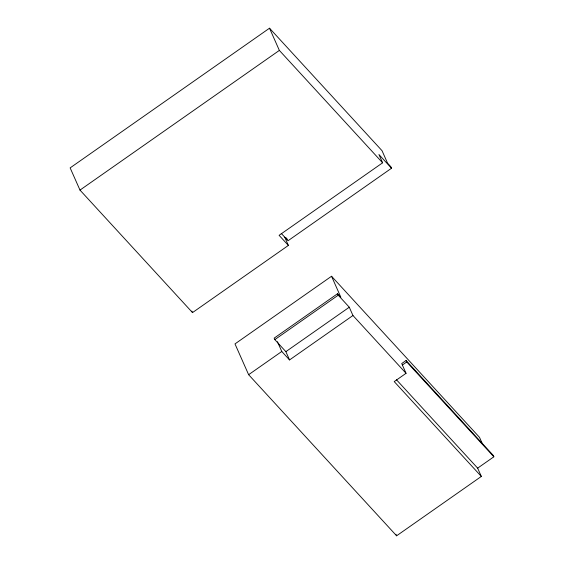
<?xml version="1.0" encoding="UTF-8"?>
<svg xmlns="http://www.w3.org/2000/svg" width="564" height="564" viewBox="0 0 564 564"><rect width="100%" height="100%" fill="white"/><g stroke="black" fill="none" stroke-linecap="round" stroke-linejoin="round"><path stroke-width="0.85" d="M281.224 233.348L288.021 240.75L391.522 168.234L390.866 166.754L387.546 163.137L382.032 150.701L269.514 28.2L70.147 167.889L79.989 190.096L192.507 312.597L288.38 245.425L284.7 237.134M79.989 190.096L279.356 50.407L269.514 28.2M391.522 168.234L378.93 154.522L382.603 162.813L279.102 235.329L288.38 245.425M482.622 444.361L479.513 437.354L331.54 276.254L234.991 343.906L248.632 374.7L396.605 535.8L481.332 476.439L477.652 468.148L396.471 379.762M337.575 293.703L274.16 338.139L274.816 339.62L285.87 351.647L289.543 359.938L352.958 315.509L349.278 307.218L338.231 295.183L337.575 293.703L340.853 297.277L331.54 276.254M274.816 339.62L338.231 295.183M248.632 374.7L281.774 351.485L277.446 341.706M285.87 351.647L349.278 307.218M477.652 468.148L493.852 456.798L493.19 455.317L406.087 360.481L401.723 363.54L406.052 373.312L394.222 381.602L481.332 476.439M402.379 365.021L406.743 361.961L406.087 360.481M279.356 50.407L382.603 162.813M406.743 361.961L493.852 456.798M285.708 237.465L287.365 239.27M352.958 315.509L406.052 373.312M281.774 351.485L289.543 359.938M395.942 534.291L396.605 535.8M191.845 311.088L192.507 312.597"/></g></svg>
